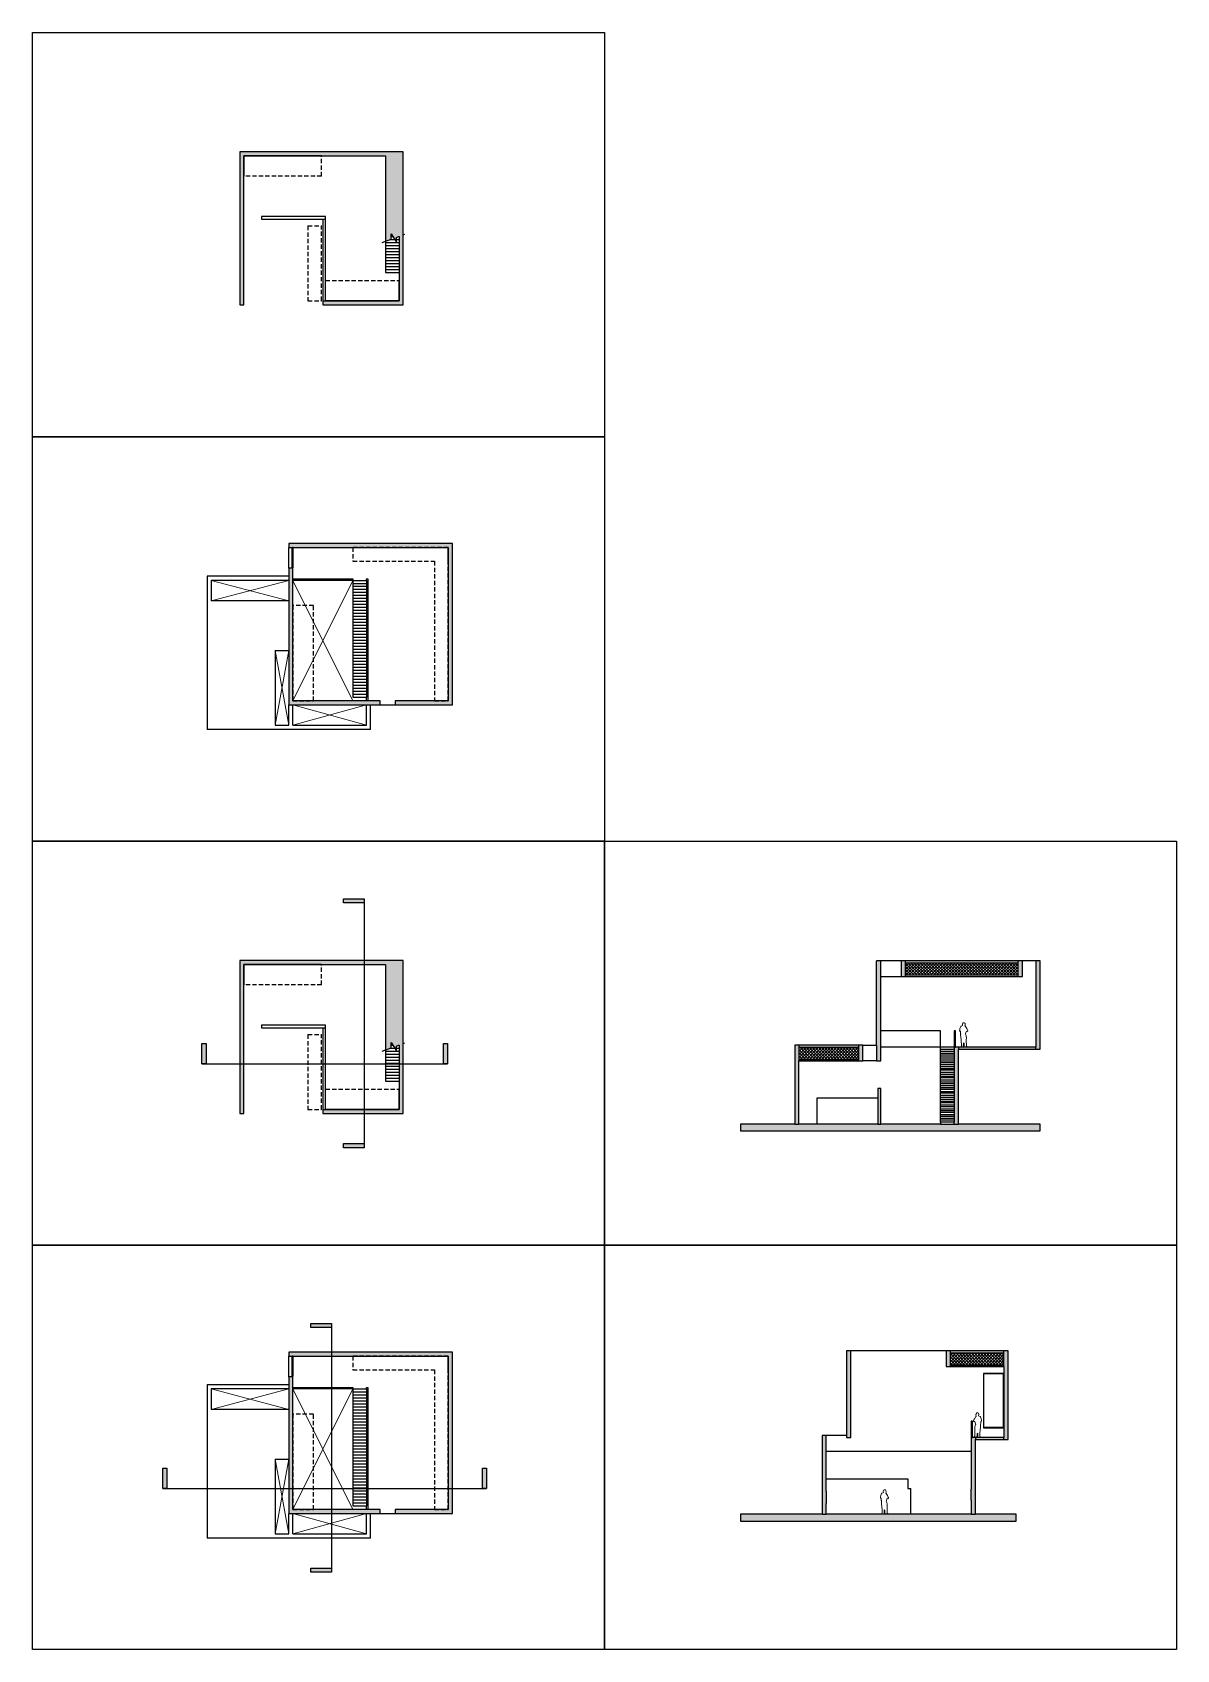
# Model space of a CAD drawing. Header units: millimetres. Extents: x 0 to 84000, y 0 to 118800.
import ezdxf

# ---------------------------------------------------------------- set-up
doc = ezdxf.new("R2010")
doc.units = ezdxf.units.MM
doc.header["$LTSCALE"] = 50
doc.linetypes.add('HIDDEN', pattern=[9.525, 6.35, -3.175])
doc.layers.add('PERSON', color=7, linetype='Continuous', lineweight=5)
doc.layers.add('SectionCutEdges', color=7, linetype='Continuous')

msp = doc.modelspace()

# ---------------------------------------------------------------- hatches: boundary and pattern name
h = msp.add_hatch(color=256)
h.dxf.hatch_style = 1
h.paths.add_polyline_path([(27228, 110032), (15228, 110032), (15228, 102424), (15528, 102424), (15528, 109732), (21228, 109732), (25928, 109732), (25928, 103792), (25928, 103572), (25928, 103451), (26341, 103600), (26351, 104007), (26726, 103392), (26726, 103739), (26871, 103792), (26928, 103792), (26928, 103572), (26928, 103352), (26928, 103132), (26928, 102912), (26928, 102692), (26928, 102472), (26928, 102424), (27228, 102424)])
h.paths.add_polyline_path([(27228, 102424), (26928, 102424), (26928, 102252), (26928, 102032), (26928, 101812), (26928, 101592), (26928, 101372), (26928, 101152), (26928, 99082), (21528, 99082), (21328, 99082), (21328, 98782), (27228, 98782)])
h = msp.add_hatch(color=256)
h.dxf.hatch_style = 1
h.paths.add_polyline_path([(15528, 102424), (15228, 102424), (15228, 98782), (15528, 98782)])
h = msp.add_hatch(color=256)
h.dxf.hatch_style = 1
h.paths.add_polyline_path([(18831, 78847), (18831, 78547), (18831, 77047), (18831, 76847), (18831, 73697), (18831, 73397), (18831, 69397), (19131, 69397), (24531, 69397), (24831, 69397), (25531, 69397), (25531, 69697), (24831, 69697), (24631, 69697), (24531, 69697), (19131, 69697), (19131, 74097), (19131, 78547), (19131, 78647), (19131, 78847), (19131, 79447), (19081, 79447), (18831, 79447)])
h.paths.add_polyline_path([(26631, 69697), (26631, 69397), (30831, 69397), (30831, 81247), (18831, 81247), (18831, 80947), (19081, 80947), (19131, 80947), (30531, 80947), (30531, 69697)])
h = msp.add_hatch(color=256)
h.dxf.hatch_style = 1
h.paths.add_polyline_path([(9883, 13339), (9583, 13339), (9583, 11839), (9883, 11839)])
h.paths.add_polyline_path([(21951, 5987), (20451, 5987), (20451, 5687), (21951, 5687)])
h.paths.add_polyline_path([(33339, 13339), (33039, 13339), (33039, 11839), (33339, 11839)])
h.paths.add_polyline_path([(21951, 23966), (20451, 23966), (20451, 23666), (21951, 23666)])
h.paths.add_polyline_path([(24348, 37172), (22848, 37172), (22848, 36872), (24348, 36872)])
h.paths.add_polyline_path([(30473, 44524), (30173, 44524), (30173, 43024), (30473, 43024)])
h.paths.add_polyline_path([(24348, 55151), (22848, 55151), (22848, 54851), (24348, 54851)])
h.paths.add_polyline_path([(12750, 44524), (12450, 44524), (12450, 43024), (12750, 43024)])
h = msp.add_hatch(color=256)
h.dxf.hatch_style = 1
h.paths.add_polyline_path([(27228, 50632), (15228, 50632), (15228, 43024), (15528, 43024), (15528, 50332), (21228, 50332), (25928, 50332), (25928, 44392), (25928, 44172), (25928, 44051), (26341, 44200), (26351, 44607), (26726, 43992), (26726, 44339), (26871, 44392), (26928, 44392), (26928, 44172), (26928, 43952), (26928, 43732), (26928, 43512), (26928, 43292), (26928, 43072), (26928, 43024), (27228, 43024)])
h.paths.add_polyline_path([(27228, 43024), (26928, 43024), (26928, 42852), (26928, 42632), (26928, 42412), (26928, 42192), (26928, 41972), (26928, 41752), (26928, 39682), (21528, 39682), (21328, 39682), (21328, 39382), (27228, 39382)])
h = msp.add_hatch(color=256)
h.dxf.hatch_style = 1
h.paths.add_polyline_path([(56276, 43249), (56276, 44249), (56276, 44399), (55976, 44399), (55976, 38609), (56276, 38609)])
h.paths.add_polyline_path([(60976, 44399), (60676, 44399), (60676, 44249), (60676, 43249), (60976, 43249)])
h.paths.add_polyline_path([(62276, 45449), (62276, 48959), (62276, 49459), (62276, 50609), (61976, 50609), (61976, 44399), (61976, 43249), (62276, 43249), (62276, 44249)])
h.paths.add_polyline_path([(62276, 41209), (62076, 41209), (62076, 40509), (62076, 38609), (62276, 38609), (62276, 40509)])
h.paths.add_polyline_path([(67976, 44099), (67976, 44249), (67776, 44249), (67676, 44249), (67676, 44108), (67676, 43967), (67676, 43826), (67676, 43685), (67676, 43544), (67676, 43403), (67676, 43262), (67676, 43121), (67676, 42980), (67676, 42839), (67676, 42698), (67676, 42557), (67676, 42416), (67676, 42275), (67676, 42134), (67676, 41993), (67676, 41852), (67676, 41711), (67676, 41570), (67676, 41429), (67676, 41288), (67676, 41147), (67676, 41006), (67676, 40865), (67676, 40724), (67676, 40583), (67676, 40442), (67676, 40301), (67676, 40160), (67676, 40019), (67676, 39878), (67676, 39737), (67676, 39596), (67676, 39455), (67676, 39314), (67676, 39173), (67676, 39032), (67676, 38891), (67676, 38750), (67676, 38609), (67976, 38609)])
h.paths.add_polyline_path([(73676, 44249), (67976, 44249), (67976, 44099), (73676, 44099)])
h.paths.add_polyline_path([(73976, 50609), (73676, 50609), (73676, 44249), (73676, 44099), (73976, 44099)])
h.paths.add_polyline_path([(72676, 50609), (72376, 50609), (72376, 50459), (72376, 49459), (72676, 49459)])
h.paths.add_polyline_path([(72376, 50609), (64076, 50609), (64076, 50459), (72376, 50459)])
h.paths.add_polyline_path([(64076, 50459), (64076, 50609), (63776, 50609), (63776, 49459), (64076, 49459)])
h.paths.add_polyline_path([(60676, 44399), (56276, 44399), (56276, 44249), (60676, 44249)])
h.paths.add_polyline_path([(73976, 38609), (67976, 38609), (67676, 38609), (66676, 38609), (62276, 38609), (62076, 38609), (57576, 38609), (56276, 38609), (55976, 38609), (51976, 38609), (51976, 38109), (73976, 38109)])
h = msp.add_hatch()
h.set_pattern_fill('ANSI37', color=256, scale=50)
h.paths.add_polyline_path([(60676, 44249), (56276, 44249), (56276, 43349), (60676, 43349)])
h.paths.add_polyline_path([(72376, 50459), (64076, 50459), (64076, 49559), (66376, 49559), (66676, 49559), (72376, 49559)])
h.paths.add_polyline_path([(71326, 21796), (67376, 21796), (67376, 20896), (71326, 20896)])
h = msp.add_hatch(color=256)
h.dxf.hatch_style = 1
h.paths.add_polyline_path([(15528, 43024), (15228, 43024), (15228, 39382), (15528, 39382)])
h = msp.add_hatch(color=256)
h.dxf.hatch_style = 1
h.paths.add_polyline_path([(18831, 19447), (18831, 19147), (18831, 17647), (18831, 17447), (18831, 14297), (18831, 13997), (18831, 9997), (19131, 9997), (24531, 9997), (24831, 9997), (25531, 9997), (25531, 10297), (24831, 10297), (24631, 10297), (24531, 10297), (19131, 10297), (19131, 14697), (19131, 19147), (19131, 19247), (19131, 19447), (19131, 20047), (19081, 20047), (18831, 20047)])
h.paths.add_polyline_path([(26631, 10297), (26631, 9997), (30831, 9997), (30831, 21847), (18831, 21847), (18831, 21547), (19081, 21547), (19131, 21547), (30531, 21547), (30531, 10297)])
h = msp.add_hatch(color=256)
h.dxf.hatch_style = 1
h.paths.add_polyline_path([(60076, 21946), (59776, 21946), (59776, 15736), (59776, 15586), (60076, 15586)])
h.paths.add_polyline_path([(58276, 15736), (57976, 15736), (57976, 9946), (58276, 9946), (58276, 10726), (58276, 11646), (58276, 12546), (58276, 14586)])
h.paths.add_polyline_path([(69226, 15436), (69226, 15586), (69026, 15586), (68926, 15586), (68926, 14586), (68926, 11797), (68926, 11796), (68926, 10986), (68926, 9946), (69226, 9946)])
h.paths.add_polyline_path([(71326, 15586), (69226, 15586), (69226, 15436), (71326, 15436)])
h.paths.add_polyline_path([(71626, 21946), (71326, 21946), (71326, 21796), (71326, 20796), (71326, 20296), (71326, 16286), (71326, 15586), (71326, 15436), (71626, 15436)])
h.paths.add_polyline_path([(67376, 21796), (67376, 21946), (67076, 21946), (67076, 20796), (67376, 20796)])
h.paths.add_polyline_path([(71326, 21946), (67376, 21946), (67376, 21796), (71326, 21796)])
h = msp.add_hatch(color=256)
h.dxf.hatch_style = 1
h.paths.add_polyline_path([(58276, 9946), (57976, 9946), (51976, 9946), (51976, 9446), (72226, 9446), (72226, 9946), (69226, 9946), (68926, 9946), (64476, 9946)])

# ---------------------------------------------------------------- linework, layer by layer
for p, q in [((15528, 109732), (15528, 108232)), ((21228, 109732), (15528, 109732)), ((21328, 105082), (21528, 105082)), ((25680, 103361), (26341, 103600)), ((25928, 103792), (25928, 103572)), ((25928, 103572), (25928, 103352)), ((26263, 103572), (26616, 103572)), ((26341, 103600), (26351, 104007)), ((26341, 103600), (26341, 103600)), ((26351, 104007), (26726, 103392)), ((26726, 103739), (26871, 103792)), ((26726, 103392), (26726, 103739)), ((26726, 103572), (26928, 103572)), ((27228, 103921), (27351, 103965)), ((25928, 103352), (26928, 103352)), ((25928, 103352), (25928, 103132)), ((25928, 103132), (26928, 103132)), ((25928, 103132), (25928, 102912)), ((25928, 102912), (26928, 102912)), ((25928, 102912), (25928, 102692)), ((25928, 102692), (26928, 102692)), ((25928, 102692), (25928, 102472)), ((25928, 102472), (26928, 102472)), ((25928, 102472), (25928, 102252)), ((25928, 102252), (26928, 102252)), ((25928, 102252), (25928, 102032)), ((25928, 102032), (26928, 102032)), ((25928, 102032), (25928, 101812)), ((25928, 101812), (26928, 101812)), ((25928, 101812), (25928, 101592)), ((25928, 101592), (26928, 101592)), ((25928, 101592), (25928, 101372)), ((25928, 101372), (26928, 101372)), ((25928, 101372), (25928, 101152)), ((25928, 101152), (26928, 101152)), ((21528, 99082), (21528, 100582)), ((26928, 99082), (26928, 100582)), ((21528, 99082), (26928, 99082)), ((18831, 79447), (18831, 80947)), ((19081, 79477), (19081, 80917)), ((19131, 80917), (19131, 79477)), ((18831, 78847), (12831, 78847)), ((12831, 78847), (12831, 67597)), ((13131, 78547), (13131, 77047)), ((18831, 78547), (13131, 78547)), ((19131, 78647), (23531, 78647)), ((23531, 78547), (19131, 78547)), ((23531, 78647), (23531, 78547)), ((23531, 78547), (24531, 78547)), ((23531, 78547), (23531, 78327)), ((24531, 78647), (24631, 78647)), ((24531, 78547), (24531, 78647)), ((24531, 78547), (24531, 78327)), ((24631, 78647), (24631, 69697)), ((23531, 78327), (23531, 78107)), ((23531, 78327), (24531, 78327)), ((23531, 78107), (23531, 77887)), ((23531, 78107), (24531, 78107)), ((23531, 77887), (24531, 77887)), ((23531, 77887), (23531, 77667)), ((23531, 77667), (23531, 77447)), ((23531, 77667), (24531, 77667)), ((23531, 77447), (24531, 77447)), ((23531, 77447), (23531, 77227)), ((23531, 77227), (23531, 77007)), ((23531, 77227), (24531, 77227)), ((24531, 78327), (24531, 78107)), ((24531, 78107), (24531, 77887)), ((24531, 77887), (24531, 77667)), ((24531, 77667), (24531, 77447)), ((24531, 77447), (24531, 77227)), ((24531, 77227), (24531, 77007)), ((18831, 77047), (13131, 77047)), ((23531, 77007), (23531, 76787)), ((23531, 77007), (24531, 77007)), ((23531, 76787), (24531, 76787)), ((23531, 76787), (23531, 76567)), ((23531, 76567), (24531, 76567)), ((23531, 76567), (23531, 76347)), ((23531, 76347), (23531, 76127)), ((23531, 76347), (24531, 76347)), ((23531, 76127), (23531, 75907)), ((23531, 76127), (24531, 76127)), ((24531, 77007), (24531, 76787)), ((24531, 76787), (24531, 76567)), ((24531, 76567), (24531, 76347)), ((24531, 76347), (24531, 76127)), ((24531, 76127), (24531, 75907)), ((23531, 75907), (24531, 75907)), ((23531, 75907), (23531, 75687)), ((23531, 75687), (24531, 75687)), ((23531, 75687), (23531, 75467)), ((23531, 75467), (24531, 75467)), ((23531, 75467), (23531, 75247)), ((23531, 75247), (24531, 75247)), ((23531, 75247), (23531, 75027)), ((23531, 75027), (24531, 75027)), ((23531, 75027), (23531, 74807)), ((24531, 75907), (24531, 75687)), ((24531, 75687), (24531, 75467)), ((24531, 75467), (24531, 75247)), ((24531, 75247), (24531, 75027)), ((24531, 75027), (24531, 74807)), ((23531, 74807), (24531, 74807)), ((23531, 74807), (23531, 74587)), ((23531, 74587), (24531, 74587)), ((23531, 74587), (23531, 74367)), ((23531, 74367), (24531, 74367)), ((23531, 74367), (23531, 74147)), ((23531, 74147), (24531, 74147)), ((23531, 74147), (23531, 73927)), ((23531, 73927), (24531, 73927)), ((23531, 73927), (23531, 73707)), ((23531, 73707), (24531, 73707)), ((23531, 73707), (23531, 73487)), ((24531, 74807), (24531, 74587)), ((24531, 74587), (24531, 74367)), ((24531, 74367), (24531, 74147)), ((24531, 74147), (24531, 73927)), ((24531, 73927), (24531, 73707)), ((24531, 73707), (24531, 73487)), ((17831, 73397), (17831, 67897)), ((17831, 73397), (18831, 73397)), ((23531, 73487), (24531, 73487)), ((23531, 73487), (23531, 73267)), ((23531, 73267), (24531, 73267)), ((23531, 73267), (23531, 73047)), ((23531, 73047), (24531, 73047)), ((23531, 73047), (23531, 72827)), ((23531, 72827), (24531, 72827)), ((23531, 72827), (23531, 72607)), ((23531, 72607), (24531, 72607)), ((23531, 72607), (23531, 72387)), ((24531, 73487), (24531, 73267)), ((24531, 73267), (24531, 73047)), ((24531, 73047), (24531, 72827)), ((24531, 72827), (24531, 72607)), ((24531, 72607), (24531, 72387)), ((23531, 72387), (24531, 72387)), ((23531, 72387), (23531, 72167)), ((23531, 72167), (24531, 72167)), ((23531, 72167), (23531, 71947)), ((23531, 71947), (24531, 71947)), ((23531, 71947), (23531, 71727)), ((23531, 71727), (24531, 71727)), ((23531, 71727), (23531, 71507)), ((23531, 71507), (24531, 71507)), ((23531, 71507), (23531, 71287)), ((23531, 71287), (24531, 71287)), ((23531, 71287), (23531, 71067)), ((24531, 72387), (24531, 72167)), ((24531, 72167), (24531, 71947)), ((24531, 71947), (24531, 71727)), ((24531, 71727), (24531, 71507)), ((24531, 71507), (24531, 71287)), ((24531, 71287), (24531, 71067)), ((23531, 71067), (24531, 71067)), ((23531, 71067), (23531, 70847)), ((23531, 70847), (24531, 70847)), ((23531, 70847), (23531, 70627)), ((23531, 70627), (24531, 70627)), ((23531, 70627), (23531, 70407)), ((23531, 70407), (24531, 70407)), ((23531, 70407), (23531, 70187)), ((23531, 70187), (24531, 70187)), ((23531, 70187), (23531, 69967)), ((24531, 71067), (24531, 70847)), ((24531, 70847), (24531, 70627)), ((24531, 70627), (24531, 70407)), ((24531, 70407), (24531, 70187)), ((24531, 70187), (24531, 69967)), ((18831, 67897), (18831, 69397)), ((19131, 67897), (19131, 69397)), ((23531, 69967), (24531, 69967)), ((24531, 69697), (24531, 69967)), ((24531, 67897), (24531, 69397)), ((24831, 67597), (24831, 69397)), ((25531, 69397), (26631, 69397)), ((17831, 67897), (18831, 67897)), ((19131, 67897), (24531, 67897)), ((24831, 67597), (12831, 67597)), ((24348, 55151), (24348, 36872)), ((15528, 50332), (15528, 48832)), ((21228, 50332), (15528, 50332)), ((63776, 50609), (62276, 50609)), ((73676, 50609), (72676, 50609)), ((62276, 49459), (63776, 49459)), ((21328, 45682), (21528, 45682)), ((66676, 45449), (62276, 45449)), ((66676, 44249), (66676, 45449)), ((25680, 43961), (26341, 44200)), ((25928, 44392), (25928, 44172)), ((25928, 44172), (25928, 43952)), ((26263, 44172), (26616, 44172)), ((26341, 44200), (26351, 44607)), ((26341, 44200), (26341, 44200)), ((26351, 44607), (26726, 43992)), ((26726, 44339), (26871, 44392)), ((26726, 43992), (26726, 44339)), ((26726, 44172), (26928, 44172)), ((27228, 44521), (27351, 44565)), ((60976, 44399), (61976, 44399)), ((66676, 44249), (62276, 44249)), ((67676, 44249), (66676, 44249)), ((66676, 44108), (66676, 44249)), ((66676, 44108), (67676, 44108)), ((66676, 43967), (66676, 44108)), ((66676, 43826), (66676, 43967)), ((66676, 43967), (67676, 43967)), ((12450, 43024), (30473, 43024)), ((25928, 43952), (26928, 43952)), ((25928, 43952), (25928, 43732)), ((25928, 43732), (26928, 43732)), ((25928, 43732), (25928, 43512)), ((25928, 43512), (26928, 43512)), ((25928, 43512), (25928, 43292)), ((25928, 43292), (26928, 43292)), ((25928, 43292), (25928, 43072)), ((25928, 43072), (26928, 43072)), ((25928, 43072), (25928, 42852)), ((25928, 42852), (26928, 42852)), ((25928, 42852), (25928, 42632)), ((61976, 43249), (60976, 43249)), ((66676, 43826), (67676, 43826)), ((66676, 43685), (66676, 43826)), ((66676, 43685), (67676, 43685)), ((66676, 43544), (66676, 43685)), ((66676, 43544), (67676, 43544)), ((66676, 43403), (66676, 43544)), ((66676, 43403), (67676, 43403)), ((66676, 43262), (66676, 43403)), ((66676, 43262), (67676, 43262)), ((66676, 43121), (66676, 43262)), ((66676, 42980), (66676, 43121)), ((66676, 43121), (67676, 43121)), ((66676, 42980), (67676, 42980)), ((66676, 42839), (66676, 42980)), ((66676, 42698), (66676, 42839)), ((66676, 42839), (67676, 42839)), ((25928, 42632), (26928, 42632)), ((25928, 42632), (25928, 42412)), ((25928, 42412), (26928, 42412)), ((25928, 42412), (25928, 42192)), ((25928, 42192), (26928, 42192)), ((25928, 42192), (25928, 41972)), ((25928, 41972), (26928, 41972)), ((25928, 41972), (25928, 41752)), ((25928, 41752), (26928, 41752)), ((66676, 42557), (66676, 42698)), ((66676, 42698), (67676, 42698)), ((67676, 42557), (66676, 42557)), ((66676, 42416), (66676, 42557)), ((66676, 42275), (66676, 42416)), ((66676, 42416), (67676, 42416)), ((66676, 42134), (66676, 42275)), ((66676, 42275), (67676, 42275)), ((66676, 41993), (66676, 42134)), ((66676, 42134), (67676, 42134)), ((67676, 41993), (66676, 41993)), ((66676, 41852), (66676, 41993)), ((66676, 41711), (66676, 41852)), ((66676, 41852), (67676, 41852)), ((66676, 41570), (66676, 41711)), ((66676, 41711), (67676, 41711)), ((21528, 39682), (21528, 41182)), ((26928, 39682), (26928, 41182)), ((57576, 40509), (57576, 38609)), ((62075, 40509), (57576, 40509)), ((62075, 40522), (62075, 40509)), ((62076, 40509), (62075, 40509)), ((62075, 40509), (62075, 39200)), ((67676, 41570), (66676, 41570)), ((66676, 41429), (66676, 41570)), ((66676, 41429), (67676, 41429)), ((66676, 41288), (66676, 41429)), ((66676, 41288), (67676, 41288)), ((66676, 41147), (66676, 41288)), ((67676, 41147), (66676, 41147)), ((66676, 41006), (66676, 41147)), ((66676, 41006), (67676, 41006)), ((66676, 40865), (66676, 41006)), ((67676, 40865), (66676, 40865)), ((66676, 40724), (66676, 40865)), ((66676, 40583), (66676, 40724)), ((66676, 40724), (67676, 40724)), ((66676, 40442), (66676, 40583)), ((66676, 40583), (67676, 40583)), ((66676, 40301), (66676, 40442)), ((66676, 40442), (67676, 40442)), ((21528, 39682), (26928, 39682)), ((66676, 40301), (67676, 40301)), ((66676, 40160), (66676, 40301)), ((67676, 40160), (66676, 40160)), ((66676, 40019), (66676, 40160)), ((66676, 40019), (67676, 40019)), ((66676, 39878), (66676, 40019)), ((67676, 39878), (66676, 39878)), ((66676, 39737), (66676, 39878)), ((66676, 39596), (66676, 39737)), ((66676, 39737), (67676, 39737)), ((66676, 39455), (66676, 39596)), ((66676, 39596), (67676, 39596)), ((67676, 39455), (66676, 39455)), ((66676, 39314), (66676, 39455)), ((66676, 39314), (67676, 39314)), ((66676, 39173), (66676, 39314)), ((67676, 39173), (66676, 39173)), ((66676, 39032), (66676, 39173)), ((66676, 39032), (67676, 39032)), ((66676, 38891), (66676, 39032)), ((67676, 38891), (66676, 38891)), ((66676, 38750), (66676, 38891)), ((21951, 23966), (21951, 5687)), ((18831, 20047), (18831, 21547)), ((19081, 20077), (19081, 21517)), ((19131, 21517), (19131, 20077)), ((67076, 21946), (60076, 21946)), ((71326, 20296), (69826, 20296)), ((69826, 20296), (69826, 16286)), ((69856, 16316), (69856, 20266)), ((71296, 20266), (69856, 20266)), ((71296, 16316), (71296, 20266)), ((18831, 19447), (12831, 19447)), ((12831, 19447), (12831, 8197)), ((13131, 19147), (13131, 17647)), ((18831, 19147), (13131, 19147)), ((19131, 19247), (23531, 19247)), ((23531, 19147), (19131, 19147)), ((23531, 19247), (23531, 19147)), ((23531, 19147), (24531, 19147)), ((23531, 19147), (23531, 18927)), ((24531, 19247), (24631, 19247)), ((24531, 19147), (24531, 19247)), ((24531, 19147), (24531, 18927)), ((24631, 19247), (24631, 10297)), ((23531, 18927), (23531, 18707)), ((23531, 18927), (24531, 18927)), ((23531, 18707), (23531, 18487)), ((23531, 18707), (24531, 18707)), ((23531, 18487), (24531, 18487)), ((23531, 18487), (23531, 18267)), ((23531, 18267), (23531, 18047)), ((23531, 18267), (24531, 18267)), ((23531, 18047), (24531, 18047)), ((23531, 18047), (23531, 17827)), ((23531, 17827), (23531, 17607)), ((23531, 17827), (24531, 17827)), ((24531, 18927), (24531, 18707)), ((24531, 18707), (24531, 18487)), ((24531, 18487), (24531, 18267)), ((24531, 18267), (24531, 18047)), ((24531, 18047), (24531, 17827)), ((24531, 17827), (24531, 17607)), ((18831, 17647), (13131, 17647)), ((23531, 17607), (23531, 17387)), ((23531, 17607), (24531, 17607)), ((23531, 17387), (24531, 17387)), ((23531, 17387), (23531, 17167)), ((23531, 17167), (24531, 17167)), ((23531, 17167), (23531, 16947)), ((23531, 16947), (23531, 16727)), ((23531, 16947), (24531, 16947)), ((23531, 16727), (23531, 16507)), ((23531, 16727), (24531, 16727)), ((24531, 17607), (24531, 17387)), ((24531, 17387), (24531, 17167)), ((24531, 17167), (24531, 16947)), ((24531, 16947), (24531, 16727)), ((24531, 16727), (24531, 16507)), ((23531, 16507), (24531, 16507)), ((23531, 16507), (23531, 16287)), ((23531, 16287), (24531, 16287)), ((23531, 16287), (23531, 16067)), ((23531, 16067), (24531, 16067)), ((23531, 16067), (23531, 15847)), ((23531, 15847), (24531, 15847)), ((23531, 15847), (23531, 15627)), ((23531, 15627), (24531, 15627)), ((23531, 15627), (23531, 15407)), ((24531, 16507), (24531, 16287)), ((24531, 16287), (24531, 16067)), ((24531, 16067), (24531, 15847)), ((24531, 15847), (24531, 15627)), ((24531, 15627), (24531, 15407)), ((59776, 15736), (58276, 15736)), ((69826, 16286), (71326, 16286)), ((71296, 16316), (69856, 16316)), ((23531, 15407), (24531, 15407)), ((23531, 15407), (23531, 15187)), ((23531, 15187), (24531, 15187)), ((23531, 15187), (23531, 14967)), ((23531, 14967), (24531, 14967)), ((23531, 14967), (23531, 14747)), ((23531, 14747), (24531, 14747)), ((23531, 14747), (23531, 14527)), ((23531, 14527), (24531, 14527)), ((23531, 14527), (23531, 14307)), ((23531, 14307), (24531, 14307)), ((23531, 14307), (23531, 14087)), ((24531, 15407), (24531, 15187)), ((24531, 15187), (24531, 14967)), ((24531, 14967), (24531, 14747)), ((24531, 14747), (24531, 14527)), ((24531, 14527), (24531, 14307)), ((24531, 14307), (24531, 14087)), ((58276, 14586), (68926, 14586)), ((17831, 13997), (17831, 8497)), ((17831, 13997), (18831, 13997)), ((23531, 14087), (24531, 14087)), ((23531, 14087), (23531, 13867)), ((23531, 13867), (24531, 13867)), ((23531, 13867), (23531, 13647)), ((23531, 13647), (24531, 13647)), ((23531, 13647), (23531, 13427)), ((23531, 13427), (24531, 13427)), ((23531, 13427), (23531, 13207)), ((23531, 13207), (24531, 13207)), ((23531, 13207), (23531, 12987)), ((24531, 14087), (24531, 13867)), ((24531, 13867), (24531, 13647)), ((24531, 13647), (24531, 13427)), ((24531, 13427), (24531, 13207)), ((24531, 13207), (24531, 12987)), ((23531, 12987), (24531, 12987)), ((23531, 12987), (23531, 12767)), ((23531, 12767), (24531, 12767)), ((23531, 12767), (23531, 12547)), ((23531, 12547), (24531, 12547)), ((23531, 12547), (23531, 12327)), ((23531, 12327), (24531, 12327)), ((23531, 12327), (23531, 12107)), ((23531, 12107), (24531, 12107)), ((23531, 12107), (23531, 11887)), ((23531, 11887), (24531, 11887)), ((23531, 11887), (23531, 11667)), ((24531, 12987), (24531, 12767)), ((24531, 12767), (24531, 12547)), ((24531, 12547), (24531, 12327)), ((24531, 12327), (24531, 12107)), ((24531, 12107), (24531, 11887)), ((24531, 11887), (24531, 11667)), ((58276, 12546), (64276, 12546)), ((64276, 12546), (64276, 11846)), ((9583, 11839), (33339, 11839)), ((23531, 11667), (24531, 11667)), ((23531, 11667), (23531, 11447)), ((23531, 11447), (24531, 11447)), ((23531, 11447), (23531, 11227)), ((23531, 11227), (24531, 11227)), ((23531, 11227), (23531, 11007)), ((23531, 11007), (24531, 11007)), ((23531, 11007), (23531, 10787)), ((23531, 10787), (24531, 10787)), ((23531, 10787), (23531, 10567)), ((24531, 11667), (24531, 11447)), ((24531, 11447), (24531, 11227)), ((24531, 11227), (24531, 11007)), ((24531, 11007), (24531, 10787)), ((24531, 10787), (24531, 10567)), ((64276, 11846), (64476, 11846)), ((64476, 9946), (64476, 11846)), ((68906, 11796), (68906, 11797)), ((68906, 11797), (68926, 11797)), ((18831, 8497), (18831, 9997)), ((19131, 8497), (19131, 9997)), ((23531, 10567), (24531, 10567)), ((24531, 10297), (24531, 10567)), ((24531, 8497), (24531, 9997)), ((24831, 8197), (24831, 9997)), ((25531, 9997), (26631, 9997)), ((17831, 8497), (18831, 8497)), ((19131, 8497), (24531, 8497)), ((24831, 8197), (12831, 8197))]:
    msp.add_line(p, q)
at = {"linetype": 'HIDDEN'}
for p, q in [((21228, 108232), (21228, 109732)), ((21228, 108232), (15528, 108232)), ((20228, 104582), (20228, 99082)), ((20228, 104582), (21228, 104582)), ((21228, 99082), (21228, 104582)), ((21528, 100582), (26928, 100582)), ((20228, 99082), (21228, 99082)), ((21228, 48832), (21228, 50332)), ((21228, 48832), (15528, 48832)), ((20228, 45182), (20228, 39682)), ((20228, 45182), (21228, 45182)), ((21228, 39682), (21228, 45182)), ((21528, 41182), (26928, 41182)), ((20228, 39682), (21228, 39682))]:
    msp.add_line(p, q, dxfattribs=at)
at = {"lineweight": 20}
for p, q in [((13131, 77047), (18831, 78547)), ((13131, 78547), (18831, 77047)), ((23531, 78547), (19131, 69697)), ((23531, 69697), (19131, 78547)), ((17831, 67897), (18831, 73397)), ((17831, 73397), (18831, 67897)), ((19131, 67897), (24531, 69397)), ((24531, 67897), (19131, 69397)), ((13131, 17647), (18831, 19147)), ((13131, 19147), (18831, 17647)), ((23531, 19147), (19131, 10297)), ((23531, 10297), (19131, 19147)), ((17831, 8497), (18831, 13997)), ((17831, 13997), (18831, 8497)), ((19131, 8497), (24531, 9997)), ((24531, 8497), (19131, 9997))]:
    msp.add_line(p, q, dxfattribs=at)
for points in [[(0, 89100), (0, 118800), (42000, 118800), (42000, 89100), (0, 89100)], [(0, 59400), (0, 89100), (42000, 89100), (42000, 59400), (0, 59400)], [(0, 29700), (0, 59400), (42000, 59400), (42000, 29700), (0, 29700)], [(42000, 29700), (42000, 59400), (84000, 59400), (84000, 29700), (42000, 29700)], [(24348, 54851), (22848, 54851), (22848, 55151), (24348, 55151)], [(12750, 44524), (12750, 43024), (12450, 43024), (12450, 44524)], [(30473, 44524), (30473, 43024), (30173, 43024), (30173, 44524)], [(24348, 36872), (22848, 36872), (22848, 37172), (24348, 37172)], [(0, 0), (0, 29700), (42000, 29700), (42000, 0), (0, 0)], [(42000, 0), (42000, 29700), (84000, 29700), (84000, 0), (42000, 0)], [(21951, 23666), (20451, 23666), (20451, 23966), (21951, 23966)], [(9883, 13339), (9883, 11839), (9583, 11839), (9583, 13339)], [(33339, 13339), (33339, 11839), (33039, 11839), (33039, 13339)], [(21951, 5687), (20451, 5687), (20451, 5987), (21951, 5987)]]:
    msp.add_lwpolyline(points, close=True)
at = {"linetype": 'HIDDEN'}
for points in [[(30531, 79947), (30531, 79947), (30531, 80947), (23531, 80947), (23531, 79947), (29531, 79947)], [(29531, 79947), (29531, 69697), (30531, 69697), (30531, 80947), (29531, 80947)], [(30531, 20547), (30531, 20547), (30531, 21547), (23531, 21547), (23531, 20547), (29531, 20547)], [(29531, 20547), (29531, 10297), (30531, 10297), (30531, 21547), (29531, 21547)]]:
    msp.add_lwpolyline(points, dxfattribs=at)
for points in [[(19131, 69697), (20631, 69697), (20631, 76697), (19131, 76697)], [(19131, 10297), (20631, 10297), (20631, 17297), (19131, 17297)]]:
    msp.add_lwpolyline(points, close=True, dxfattribs=at)
at = {"layer": 'PERSON'}
for points in [[(68182, 45788), (68286, 45847), (68283, 45871), (68275, 45922), (68270, 45972), (68299, 46029), (68334, 46047), (68363, 46050), (68409, 46047), (68449, 46031), (68470, 45996), (68473, 45964), (68483, 45924), (68483, 45879), (68478, 45831), (68462, 45818), (68459, 45794), (68489, 45778), (68598, 45623), (68625, 45588), (68668, 45460), (68670, 45423), (68633, 45417), (68580, 45428), (68569, 45423), (68510, 45252), (68502, 45212), (68521, 45167), (68542, 45097), (68561, 45049), (68574, 44958), (68558, 44777), (68553, 44748), (68561, 44708), (68572, 44425), (68572, 44379), (68572, 44337), (68585, 44313), (68620, 44297), (68630, 44275), (68620, 44257), (68425, 44249), (68411, 44267), (68409, 44299), (68393, 44411), (68393, 44523), (68353, 44571), (68347, 44523), (68345, 44470), (68334, 44427), (68337, 44401), (68355, 44377), (68361, 44342), (68361, 44273), (68350, 44251), (68235, 44251), (68214, 44275), (68203, 44305), (68203, 44361), (68201, 44457), (68198, 44523), (68190, 44609), (68187, 44657), (68182, 44710), (68182, 44769), (68150, 45033), (68145, 45111), (68145, 45201), (68150, 45228), (68129, 45265), (68131, 45391), (68123, 45425), (68086, 45436), (68072, 45460), (68078, 45529), (68094, 45615), (68158, 45772), (68182, 45788)], [(69568, 17126), (69464, 17184), (69466, 17208), (69474, 17259), (69480, 17310), (69450, 17366), (69416, 17385), (69386, 17387), (69341, 17385), (69301, 17369), (69280, 17334), (69277, 17302), (69266, 17262), (69266, 17216), (69272, 17168), (69288, 17155), (69290, 17131), (69261, 17115), (69152, 16960), (69125, 16926), (69082, 16797), (69080, 16760), (69117, 16755), (69170, 16765), (69181, 16760), (69240, 16589), (69248, 16549), (69229, 16504), (69208, 16435), (69189, 16386), (69176, 16296), (69192, 16114), (69197, 16085), (69189, 16045), (69178, 15762), (69178, 15717), (69178, 15674), (69165, 15650), (69130, 15634), (69120, 15613), (69130, 15594), (69325, 15586), (69338, 15605), (69341, 15637), (69357, 15749), (69357, 15861), (69397, 15909), (69402, 15861), (69405, 15807), (69416, 15765), (69413, 15738), (69394, 15714), (69389, 15679), (69389, 15610), (69400, 15589), (69514, 15589), (69536, 15613), (69547, 15642), (69547, 15698), (69549, 15794), (69552, 15861), (69560, 15946), (69563, 15994), (69568, 16048), (69568, 16106), (69600, 16370), (69605, 16448), (69605, 16539), (69600, 16565), (69621, 16603), (69619, 16728), (69627, 16763), (69664, 16773), (69677, 16797), (69672, 16867), (69656, 16952), (69592, 17110), (69568, 17126)], [(62368, 11486), (62472, 11544), (62469, 11568), (62461, 11619), (62456, 11670), (62485, 11726), (62520, 11745), (62549, 11747), (62595, 11745), (62635, 11729), (62656, 11694), (62659, 11662), (62669, 11622), (62669, 11576), (62664, 11528), (62648, 11515), (62645, 11491), (62675, 11475), (62784, 11320), (62811, 11286), (62854, 11157), (62856, 11120), (62819, 11115), (62766, 11125), (62755, 11120), (62696, 10949), (62688, 10909), (62707, 10864), (62728, 10795), (62747, 10746), (62760, 10656), (62744, 10474), (62739, 10445), (62747, 10405), (62758, 10122), (62758, 10077), (62758, 10034), (62771, 10010), (62806, 9994), (62816, 9973), (62806, 9954), (62611, 9946), (62597, 9965), (62595, 9997), (62579, 10109), (62579, 10221), (62539, 10269), (62533, 10221), (62531, 10167), (62520, 10125), (62523, 10098), (62541, 10074), (62547, 10039), (62547, 9970), (62536, 9949), (62421, 9949), (62400, 9973), (62389, 10002), (62389, 10058), (62387, 10154), (62384, 10221), (62376, 10306), (62373, 10354), (62368, 10408), (62368, 10466), (62336, 10730), (62331, 10808), (62331, 10899), (62336, 10925), (62315, 10963), (62317, 11088), (62309, 11123), (62272, 11133), (62259, 11157), (62264, 11227), (62280, 11312), (62344, 11470), (62368, 11486)]]:
    msp.add_lwpolyline(points, dxfattribs=at)
at = {"layer": 'SectionCutEdges'}
for p, q in [((15228, 110032), (15228, 98782)), ((27228, 110032), (15228, 110032)), ((15528, 98782), (15528, 109732)), ((15528, 109732), (25928, 109732)), ((25928, 109732), (25928, 103792)), ((27228, 98782), (27228, 110032)), ((21528, 105282), (16828, 105282)), ((16828, 105282), (16828, 105082)), ((16828, 105082), (21328, 105082)), ((21328, 105082), (21328, 99082)), ((21528, 99082), (21528, 105282)), ((26345, 103792), (26482, 103792)), ((26871, 103792), (26928, 103792)), ((26928, 103792), (26928, 103572)), ((26928, 103572), (26928, 103352)), ((26928, 103352), (26928, 103132)), ((26928, 103132), (26928, 102912)), ((26928, 102912), (26928, 102692)), ((26928, 102692), (26928, 102472)), ((26928, 102472), (26928, 102252)), ((26928, 102252), (26928, 102032)), ((26928, 102032), (26928, 101812)), ((26928, 101812), (26928, 101592)), ((26928, 101592), (26928, 101372)), ((26928, 101372), (26928, 101152)), ((26928, 101152), (26928, 99082)), ((15228, 98782), (15528, 98782)), ((21328, 99082), (21328, 98782)), ((21328, 99082), (21528, 99082)), ((21328, 98782), (27228, 98782)), ((26928, 99082), (21528, 99082)), ((30831, 81247), (18831, 81247)), ((18831, 81247), (18831, 80947)), ((18831, 80947), (19081, 80947)), ((19081, 80947), (19081, 80917)), ((19131, 80947), (19081, 80947)), ((19081, 80917), (19101, 80917)), ((19111, 80917), (19101, 80917)), ((19101, 80917), (19101, 79477)), ((19111, 80917), (19131, 80917)), ((19111, 79477), (19111, 80917)), ((19131, 80947), (30531, 80947)), ((19131, 80917), (19131, 80947)), ((30531, 80947), (30531, 69697)), ((30831, 69397), (30831, 81247)), ((19081, 79447), (18831, 79447)), ((18831, 79447), (18831, 78847)), ((18831, 78847), (18831, 78547)), ((18831, 78547), (18831, 77047)), ((19101, 79477), (19081, 79477)), ((19081, 79477), (19081, 79447)), ((19081, 79447), (19131, 79447)), ((19101, 79477), (19111, 79477)), ((19131, 79477), (19111, 79477)), ((19131, 79447), (19131, 79477)), ((19131, 78847), (19131, 79447)), ((19131, 78647), (19131, 78847)), ((19131, 78547), (19131, 78647)), ((19131, 74097), (19131, 78547)), ((18831, 77047), (18831, 76847)), ((18831, 76847), (18831, 73697)), ((18831, 73697), (18831, 73397)), ((19131, 69697), (19131, 74097)), ((18831, 73397), (18831, 69397)), ((18831, 69397), (19131, 69397)), ((24531, 69697), (19131, 69697)), ((19131, 69397), (24531, 69397)), ((24631, 69697), (24531, 69697)), ((24531, 69397), (24831, 69397)), ((24831, 69697), (24631, 69697)), ((25531, 69697), (24831, 69697)), ((24831, 69397), (25531, 69397)), ((25531, 69397), (25531, 69697)), ((26631, 69697), (26631, 69397)), ((30531, 69697), (26631, 69697)), ((26631, 69397), (30831, 69397)), ((15228, 50632), (15228, 39382)), ((27228, 50632), (15228, 50632)), ((15528, 39382), (15528, 50332)), ((15528, 50332), (25928, 50332)), ((25928, 50332), (25928, 44392)), ((27228, 39382), (27228, 50632)), ((62276, 50609), (61976, 50609)), ((61976, 44399), (61976, 50609)), ((62276, 49459), (62276, 50609)), ((63776, 50609), (63776, 49459)), ((64076, 50609), (63776, 50609)), ((64076, 50609), (64076, 50459)), ((72376, 50609), (64076, 50609)), ((64076, 50459), (72376, 50459)), ((64076, 50459), (64076, 49459)), ((72376, 50459), (72376, 50609)), ((72676, 50609), (72376, 50609)), ((72376, 49459), (72376, 50459)), ((72676, 49459), (72676, 50609)), ((73676, 50609), (73676, 44249)), ((73976, 50609), (73676, 50609)), ((73976, 44099), (73976, 50609)), ((62276, 48959), (62276, 49459)), ((62276, 45449), (62276, 48959)), ((63776, 49459), (64076, 49459)), ((64076, 49559), (66376, 49559)), ((64076, 49459), (66376, 49459)), ((66376, 49559), (66676, 49559)), ((66376, 49459), (66676, 49459)), ((66676, 49559), (72376, 49559)), ((66676, 49459), (72376, 49459)), ((72376, 49459), (72676, 49459)), ((21528, 45882), (16828, 45882)), ((16828, 45882), (16828, 45682)), ((16828, 45682), (21328, 45682)), ((21328, 45682), (21328, 39682)), ((21528, 39682), (21528, 45882)), ((62276, 44249), (62276, 45449)), ((67776, 45449), (67676, 45449)), ((67676, 45449), (67676, 44249)), ((67776, 44249), (67776, 45449)), ((26345, 44392), (26482, 44392)), ((26871, 44392), (26928, 44392)), ((26928, 44392), (26928, 44172)), ((26928, 44172), (26928, 43952)), ((55976, 44399), (55976, 38609)), ((56276, 44399), (55976, 44399)), ((56276, 44399), (56276, 44249)), ((60676, 44399), (56276, 44399)), ((56276, 44249), (60676, 44249)), ((56276, 44249), (56276, 43249)), ((60676, 44249), (60676, 44399)), ((60976, 44399), (60676, 44399)), ((60676, 43249), (60676, 44249)), ((60976, 43249), (60976, 44399)), ((61976, 44399), (61976, 43249)), ((62276, 43249), (62276, 44249)), ((67676, 44249), (67676, 44108)), ((67676, 44249), (67776, 44249)), ((67676, 44108), (67676, 43967)), ((67676, 43967), (67676, 43826)), ((67976, 44249), (67776, 44249)), ((73676, 44249), (67976, 44249)), ((67976, 44249), (67976, 44099)), ((67976, 44099), (73676, 44099)), ((67976, 38609), (67976, 44099)), ((73676, 44099), (73676, 44249)), ((73676, 44099), (73976, 44099)), ((26928, 43952), (26928, 43732)), ((26928, 43732), (26928, 43512)), ((26928, 43512), (26928, 43292)), ((26928, 43292), (26928, 43072)), ((26928, 43072), (26928, 42852)), ((26928, 42852), (26928, 42632)), ((56276, 43349), (60676, 43349)), ((56276, 43249), (60676, 43249)), ((56276, 38609), (56276, 43249)), ((60676, 43249), (60976, 43249)), ((61976, 43249), (62276, 43249)), ((67676, 43826), (67676, 43685)), ((67676, 43685), (67676, 43544)), ((67676, 43544), (67676, 43403)), ((67676, 43403), (67676, 43262)), ((67676, 43262), (67676, 43121)), ((67676, 43121), (67676, 42980)), ((67676, 42980), (67676, 42839)), ((67676, 42839), (67676, 42698)), ((26928, 42632), (26928, 42412)), ((26928, 42412), (26928, 42192)), ((26928, 42192), (26928, 41972)), ((26928, 41972), (26928, 41752)), ((26928, 41752), (26928, 39682)), ((67676, 42698), (67676, 42557)), ((67676, 42557), (67676, 42416)), ((67676, 42416), (67676, 42275)), ((67676, 42275), (67676, 42134)), ((67676, 42134), (67676, 41993)), ((67676, 41993), (67676, 41852)), ((67676, 41852), (67676, 41711)), ((67676, 41711), (67676, 41570)), ((62076, 41209), (62076, 40509)), ((62276, 41209), (62076, 41209)), ((62076, 40509), (62076, 38609)), ((62276, 40509), (62276, 41209)), ((62276, 38609), (62276, 40509)), ((67676, 41570), (67676, 41429)), ((67676, 41429), (67676, 41288)), ((67676, 41288), (67676, 41147)), ((67676, 41147), (67676, 41006)), ((67676, 41006), (67676, 40865)), ((67676, 40865), (67676, 40724)), ((67676, 40724), (67676, 40583)), ((67676, 40583), (67676, 40442)), ((67676, 40442), (67676, 40301)), ((15228, 39382), (15528, 39382)), ((21328, 39682), (21328, 39382)), ((21328, 39682), (21528, 39682)), ((21328, 39382), (27228, 39382)), ((26928, 39682), (21528, 39682)), ((67676, 40301), (67676, 40160)), ((67676, 40160), (67676, 40019)), ((67676, 40019), (67676, 39878)), ((67676, 39878), (67676, 39737)), ((67676, 39737), (67676, 39596)), ((67676, 39596), (67676, 39455)), ((67676, 39455), (67676, 39314)), ((67676, 39314), (67676, 39173)), ((55976, 38609), (51976, 38609)), ((51976, 38609), (51976, 38109)), ((51976, 38109), (73976, 38109)), ((55976, 38609), (56276, 38609)), ((57576, 38609), (56276, 38609)), ((62076, 38609), (57576, 38609)), ((62076, 38609), (62276, 38609)), ((66676, 38609), (62276, 38609)), ((67676, 38750), (66676, 38750)), ((66676, 38750), (66676, 38609)), ((66676, 38609), (67676, 38609)), ((67676, 39173), (67676, 39032)), ((67676, 39032), (67676, 38891)), ((67676, 38891), (67676, 38750)), ((67676, 38609), (67676, 38750)), ((67676, 38609), (67976, 38609)), ((73976, 38609), (67976, 38609)), ((73976, 38109), (73976, 38609)), ((30831, 21847), (18831, 21847)), ((18831, 21847), (18831, 21547)), ((18831, 21547), (19081, 21547)), ((19081, 21547), (19081, 21517)), ((19131, 21547), (19081, 21547)), ((19081, 21517), (19101, 21517)), ((19111, 21517), (19101, 21517)), ((19101, 21517), (19101, 20077)), ((19111, 21517), (19131, 21517)), ((19111, 20077), (19111, 21517)), ((19131, 21547), (30531, 21547)), ((19131, 21517), (19131, 21547)), ((30531, 21547), (30531, 10297)), ((30831, 9997), (30831, 21847)), ((59776, 21946), (59776, 15736)), ((60076, 21946), (59776, 21946)), ((60076, 15586), (60076, 21946)), ((67076, 21946), (67076, 20796)), ((67376, 21946), (67076, 21946)), ((71326, 21946), (67376, 21946)), ((67376, 21946), (67376, 21796)), ((67376, 21796), (71326, 21796)), ((67376, 21796), (67376, 20796)), ((71326, 21796), (71326, 21946)), ((71626, 21946), (71326, 21946)), ((71326, 20796), (71326, 21796)), ((71626, 15436), (71626, 21946)), ((67076, 20796), (67376, 20796)), ((67376, 20896), (71326, 20896)), ((67376, 20796), (71326, 20796)), ((71326, 20796), (71326, 20296)), ((71326, 20296), (71326, 16286)), ((19081, 20047), (18831, 20047)), ((18831, 20047), (18831, 19447)), ((18831, 19447), (18831, 19147)), ((18831, 19147), (18831, 17647)), ((19101, 20077), (19081, 20077)), ((19081, 20077), (19081, 20047)), ((19081, 20047), (19131, 20047)), ((19101, 20077), (19111, 20077)), ((19131, 20077), (19111, 20077)), ((19131, 20047), (19131, 20077)), ((19131, 19447), (19131, 20047)), ((19131, 19247), (19131, 19447)), ((19131, 19147), (19131, 19247)), ((19131, 14697), (19131, 19147)), ((18831, 17647), (18831, 17447)), ((18831, 17447), (18831, 14297)), ((69026, 16786), (68926, 16786)), ((68926, 16786), (68926, 15586)), ((69026, 15586), (69026, 16786)), ((57976, 15736), (57976, 9946)), ((58276, 15736), (57976, 15736)), ((58276, 14586), (58276, 15736)), ((59776, 15736), (59776, 15586)), ((59776, 15586), (60076, 15586)), ((68926, 15586), (68926, 14586)), ((68926, 15586), (69026, 15586)), ((69226, 15586), (69026, 15586)), ((71326, 15586), (69226, 15586)), ((69226, 15586), (69226, 15436)), ((71326, 16286), (71326, 15586)), ((71326, 15436), (71326, 15586)), ((18831, 14297), (18831, 13997)), ((19131, 10297), (19131, 14697)), ((58276, 12546), (58276, 14586)), ((68926, 14586), (68926, 11797)), ((69226, 15436), (71326, 15436)), ((69226, 9946), (69226, 15436)), ((71326, 15436), (71626, 15436)), ((18831, 13997), (18831, 9997)), ((58276, 11646), (58276, 12546)), ((58276, 11646), (58276, 10726)), ((58276, 9946), (58276, 10726)), ((68926, 11796), (68906, 11796)), ((68906, 10986), (68906, 11796)), ((68906, 10986), (68926, 10986)), ((68926, 11797), (68926, 11796)), ((68926, 10986), (68926, 11796)), ((68926, 10986), (68926, 9946)), ((18831, 9997), (19131, 9997)), ((24531, 10297), (19131, 10297)), ((19131, 9997), (24531, 9997)), ((24631, 10297), (24531, 10297)), ((24531, 9997), (24831, 9997)), ((24831, 10297), (24631, 10297)), ((25531, 10297), (24831, 10297)), ((24831, 9997), (25531, 9997)), ((25531, 9997), (25531, 10297)), ((26631, 10297), (26631, 9997)), ((30531, 10297), (26631, 10297)), ((26631, 9997), (30831, 9997)), ((57976, 9946), (51976, 9946)), ((51976, 9946), (51976, 9446)), ((57976, 9946), (58276, 9946)), ((64476, 9946), (58276, 9946)), ((68926, 9946), (64476, 9946)), ((68926, 9946), (69226, 9946)), ((72226, 9946), (69226, 9946)), ((72226, 9446), (72226, 9946)), ((51976, 9446), (72226, 9446))]:
    msp.add_line(p, q, dxfattribs=at)

doc.saveas('drawing.dxf')
